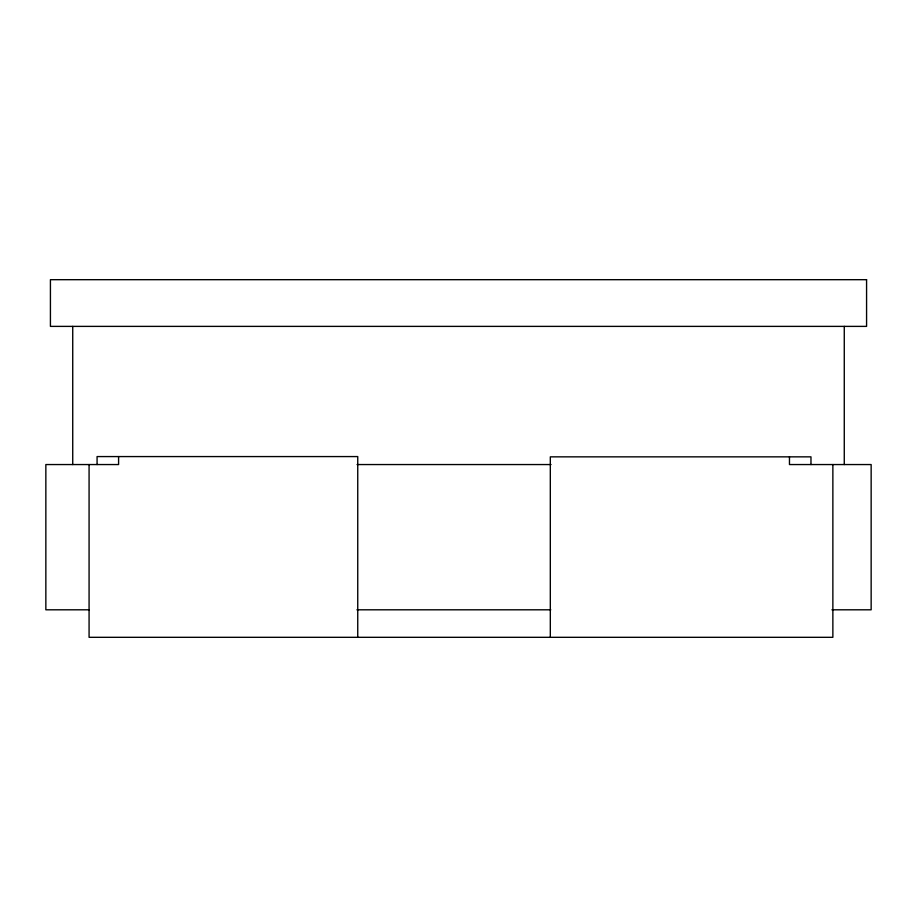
<?xml version="1.0" encoding="UTF-8"?>
<svg xmlns="http://www.w3.org/2000/svg" width="917" height="917" viewBox="0 0 917 917"><rect width="100%" height="100%" fill="white"/><g stroke="black" fill="none" stroke-linecap="round" stroke-linejoin="round"><path stroke-width="1.38" d="M357.068 464.552L551.025 464.552M89.075 609.805L45.85 609.805L45.85 464.552L118.591 464.552L118.591 456.574M356.908 609.805L550.785 609.805M831.925 609.805L871.15 609.805L871.15 464.552L789.468 464.552L789.468 456.849M844.27 326.383L844.27 464.552M832.865 464.552L832.865 637.315L89.075 637.315L89.075 464.552M810.972 464.552L810.972 456.849L550.315 456.849L550.315 637.315M357.745 637.315L357.745 456.574L97.076 456.574L97.076 464.552M72.73 326.383L72.73 464.552M866.576 279.685L50.424 279.685L50.424 326.383L866.576 326.383L866.576 279.685"/></g></svg>
